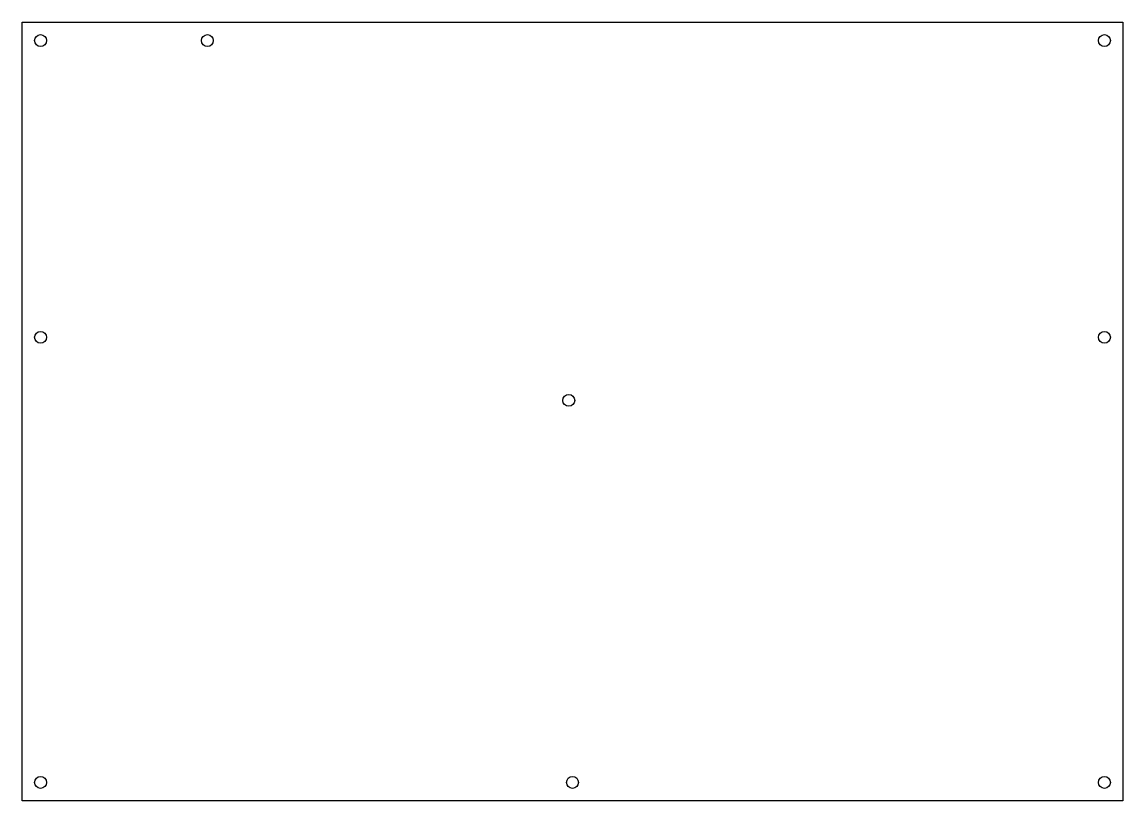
# Model space of a CAD drawing. Header units: millimetres. Extents: x 0 to 297, y 0 to 210.
import ezdxf

# ---------------------------------------------------------------- set-up
doc = ezdxf.new("R2010")
doc.units = ezdxf.units.MM
doc.layers.get('0').update_dxf_attribs({"lineweight": 25, "true_color": 0xffffff})

msp = doc.modelspace()

# ---------------------------------------------------------------- linework, layer by layer
for p, q in [((0, 0), (0, 210)), ((0, 210), (297, 210)), ((297, 210), (297, 0)), ((297, 0), (0, 0))]:
    msp.add_line(p, q)
for centre in [(5, 205), (50, 205), (292, 205), (5, 125), (292, 125), (147.5, 108), (5, 5), (148.5, 5), (292, 5)]:
    msp.add_circle(centre, 1.6)

doc.saveas('drawing.dxf')
